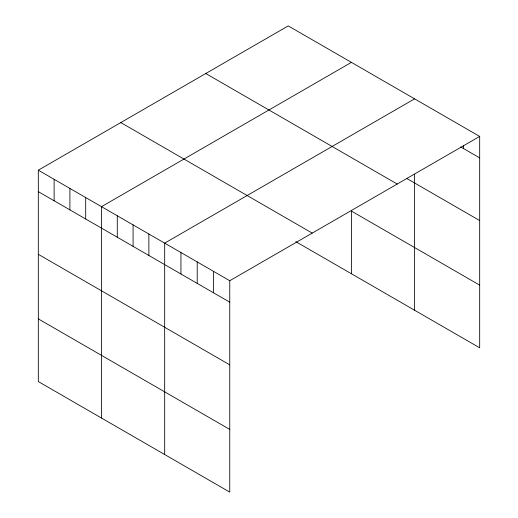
<?xml version="1.0" encoding="UTF-8"?>
<svg xmlns="http://www.w3.org/2000/svg" width="518" height="518" viewBox="0 0 518 518"><rect width="100%" height="100%" fill="white"/><g stroke="black" fill="none" stroke-linecap="round" stroke-linejoin="round"><path stroke-width="0.78" d="M38.319 170.189L229.759 280.717L229.759 492.1L38.319 381.572L38.319 170.189L288.241 25.9L479.681 136.428L479.681 347.811L295.791 241.641M351.418 62.374L101.496 206.669L101.496 418.045M414.594 98.847L164.672 243.143L164.672 454.519M229.759 280.717L479.681 136.428M460.696 146.924L479.681 157.886M407.038 178.619L479.681 220.558M205.763 73.517L397.209 184.045M479.681 285.133L351.418 211.079L351.418 273.757M120.791 122.578L312.237 233.106M38.319 191.647L229.759 302.175M38.319 254.325L229.759 364.853M38.319 318.894L229.759 429.422M463.409 145.312L463.409 148.491M414.594 174.139L414.594 310.23M213.487 271.328L213.487 292.78M197.216 261.933L197.216 283.385M180.944 252.538L180.944 273.99M148.873 234.019L148.873 255.478M133.081 224.903L133.081 246.361M117.288 215.786L117.288 237.238M85.697 197.546L85.697 219.004M69.904 188.429L69.904 209.887M54.112 179.312L54.112 200.764"/></g></svg>
